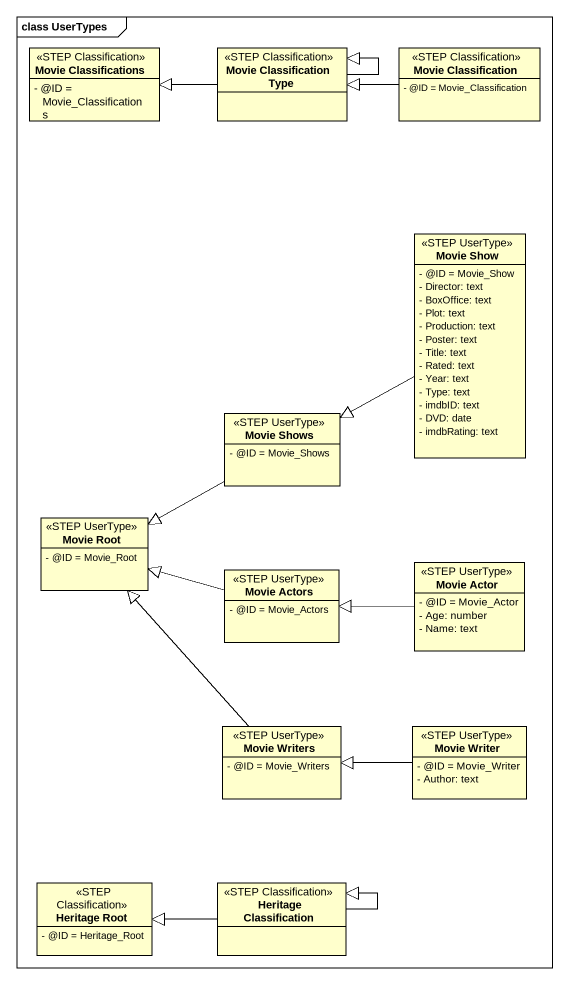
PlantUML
@startuml
mainframe class UserTypes
hide circle
hide empty members
skinparam classAttributeIconSize 0
class "Movie Classifications" as Movie_Classifications <<STEP Classification>> {
  - @ID = Movie_Classifications
}
class "Movie Classification Type" as Movie_Classification_Type <<STEP Classification>>
class "Movie Classification" as Movie_Classification <<STEP Classification>> {
  - @ID = Movie_Classification
}
class "Movie Show" as Movie_Show <<STEP UserType>> {
  - @ID = Movie_Show
  - Director: text
  - BoxOffice: text
  - Plot: text
  - Production: text
  - Poster: text
  - Title: text
  - Rated: text
  - Year: text
  - Type: text
  - imdbID: text
  - DVD: date
  - imdbRating: text
}
class "Movie Shows" as Movie_Shows <<STEP UserType>> {
  - @ID = Movie_Shows
}
class "Movie Root" as Movie_Root <<STEP UserType>> {
  - @ID = Movie_Root
}
class "Movie Actor" as Movie_Actor <<STEP UserType>> {
  - @ID = Movie_Actor
  - Age: number
  - Name: text
}
class "Movie Actors" as Movie_Actors <<STEP UserType>> {
  - @ID = Movie_Actors
}
class "Movie Writers" as Movie_Writers <<STEP UserType>> {
  - @ID = Movie_Writers
}
class "Movie Writer" as Movie_Writer <<STEP UserType>> {
  - @ID = Movie_Writer
  - Author: text
}
class "Heritage Root" as Heritage_Root <<STEP Classification>> {
  - @ID = Heritage_Root
}
class "Heritage Classification" as Heritage_Classification <<STEP Classification>>
Movie_Classification_Type -left-|> Movie_Classifications
Movie_Classification_Type --|> Movie_Classification_Type
Movie_Classification -left-|> Movie_Classification_Type
Movie_Show -left-|> Movie_Shows
Movie_Shows -left-|> Movie_Root
Movie_Actor -left-|> Movie_Actors
Movie_Actors -left-|> Movie_Root
Movie_Writers -up-|> Movie_Root
Movie_Writer -left-|> Movie_Writers
Heritage_Classification -left-|> Heritage_Root
Heritage_Classification --|> Heritage_Classification
@enduml
